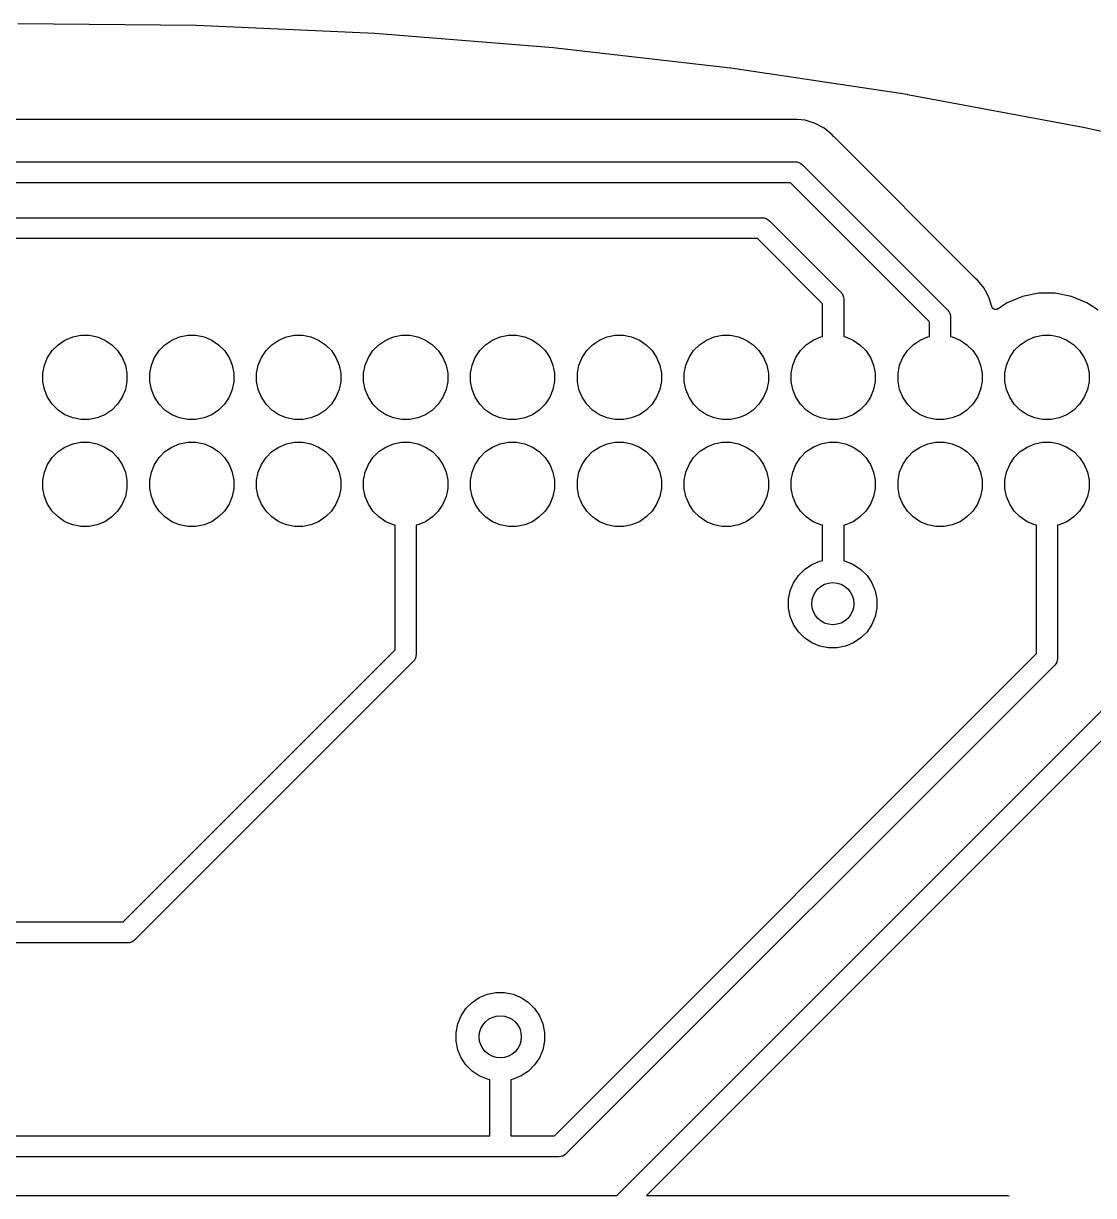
# Model space of a CAD drawing. Extents: x 3.33 to 7.29, y -2.55 to 0.23.
# Drawn here: x 5.728 to 6.729, y -0.867 to 0.229 of the extents above; entities that cross this region are included whole.
import ezdxf

# ---------------------------------------------------------------- set-up
doc = ezdxf.new("R2010")
doc.units = 0
doc.header["$MEASUREMENT"] = 0
doc.layers.add('BLACK', color=7, linetype='CONTINUOUS')

msp = doc.modelspace()

# ---------------------------------------------------------------- linework, layer by layer
at = {"layer": 'BLACK', "linetype": 'CONTINUOUS'}
for p, q in [((5.7222, 0.2289), (5.8892, 0.2273)), ((5.8892, 0.2273), (5.8893, 0.2273)), ((5.8893, 0.2273), (5.8894, 0.2273)), ((5.8894, 0.2273), (5.8894, 0.2273)), ((5.8894, 0.2273), (6.0563, 0.2198)), ((6.0563, 0.2198), (6.0564, 0.2198)), ((6.0564, 0.2198), (6.0564, 0.2198)), ((6.0564, 0.2198), (6.0564, 0.2198)), ((6.0564, 0.2198), (6.223, 0.2065)), ((6.223, 0.2065), (6.223, 0.2065)), ((6.223, 0.2065), (6.2231, 0.2065)), ((6.2231, 0.2065), (6.2231, 0.2065)), ((6.2231, 0.2065), (6.3891, 0.1874)), ((6.3891, 0.1874), (6.3891, 0.1874)), ((6.3891, 0.1874), (6.3892, 0.1874)), ((6.3892, 0.1874), (6.3892, 0.1874)), ((6.3892, 0.1874), (6.5544, 0.1626)), ((6.5544, 0.1626), (6.5545, 0.1625)), ((6.5545, 0.1625), (6.5545, 0.1625)), ((6.5545, 0.1625), (6.5546, 0.1625)), ((6.5546, 0.1625), (6.7188, 0.1319)), ((6.4466, 0.139), (4.916, 0.139)), ((6.4468, 0.139), (6.4466, 0.139)), ((6.4469, 0.139), (6.4468, 0.139)), ((6.447, 0.139), (6.4469, 0.139)), ((6.4492, 0.1392), (6.447, 0.139)), ((6.4514, 0.139), (6.4492, 0.1392)), ((6.4589, 0.1383), (6.4514, 0.139)), ((6.4514, 0.139), (6.4514, 0.139)), ((6.4681, 0.1354), (6.4589, 0.1383)), ((6.4767, 0.1309), (6.4681, 0.1354)), ((6.7188, 0.1319), (6.7189, 0.1319)), ((6.7189, 0.1319), (6.7189, 0.1319)), ((6.7189, 0.1319), (6.719, 0.1319)), ((6.719, 0.1319), (6.882, 0.0956)), ((6.4842, 0.1247), (6.4767, 0.1309)), ((6.4856, 0.123), (6.4842, 0.1247)), ((6.4857, 0.1229), (6.4856, 0.123)), ((6.4858, 0.1228), (6.4857, 0.1229)), ((6.4859, 0.1227), (6.4858, 0.1228)), ((6.618, -0.0094), (6.4859, 0.1227)), ((4.9139, 0.0996), (6.4487, 0.0996)), ((6.4487, 0.0996), (6.4492, 0.0997)), ((6.4492, 0.0997), (6.4497, 0.0996)), ((6.4497, 0.0996), (6.4511, 0.0995)), ((6.4511, 0.0995), (6.453, 0.0989)), ((6.453, 0.0989), (6.4547, 0.098)), ((6.4547, 0.098), (6.4562, 0.0968)), ((6.4562, 0.0968), (6.4565, 0.0964)), ((6.4565, 0.0964), (6.5917, -0.0388)), ((6.4451, 0.0799), (4.9175, 0.0799)), ((6.5752, -0.0501), (6.4451, 0.0799)), ((4.9418, 0.0472), (6.418, 0.0472)), ((6.418, 0.0472), (6.4185, 0.0473)), ((6.4185, 0.0473), (6.419, 0.0472)), ((6.419, 0.0472), (6.4204, 0.0471)), ((6.4204, 0.0471), (6.4223, 0.0465)), ((6.4223, 0.0465), (6.424, 0.0456)), ((6.424, 0.0456), (6.4255, 0.0444)), ((6.4255, 0.0444), (6.4258, 0.044)), ((6.4258, 0.044), (6.4917, -0.0218)), ((6.4144, 0.0276), (4.9454, 0.0276)), ((6.4752, -0.0332), (6.4144, 0.0276)), ((6.6181, -0.0095), (6.618, -0.0094)), ((6.6182, -0.0096), (6.6181, -0.0095)), ((6.6183, -0.0097), (6.6182, -0.0096)), ((6.62, -0.0111), (6.6183, -0.0097)), ((6.4917, -0.0218), (6.492, -0.0221)), ((6.622, -0.0135), (6.62, -0.0111)), ((6.6262, -0.0186), (6.622, -0.0135)), ((6.6276, -0.0213), (6.6262, -0.0186)), ((6.6307, -0.0271), (6.6276, -0.0213)), ((6.492, -0.0221), (6.4933, -0.0236)), ((6.4933, -0.0236), (6.494, -0.0251)), ((6.494, -0.0251), (6.4942, -0.0253)), ((6.4942, -0.0253), (6.4947, -0.0272)), ((6.4947, -0.0272), (6.4949, -0.0291)), ((6.4949, -0.0291), (6.4949, -0.0296)), ((6.4949, -0.0296), (6.4949, -0.064)), ((6.6334, -0.0359), (6.6307, -0.0271)), ((6.6477, -0.0324), (6.6393, -0.038)), ((6.6621, -0.0265), (6.6477, -0.0324)), ((6.6773, -0.0234), (6.6621, -0.0265)), ((6.6928, -0.0234), (6.6773, -0.0234)), ((6.708, -0.0265), (6.6928, -0.0234)), ((6.7223, -0.0324), (6.708, -0.0265)), ((6.7329, -0.0394), (6.7223, -0.0324)), ((6.4752, -0.064), (6.4752, -0.0332)), ((6.5917, -0.0388), (6.592, -0.0391)), ((6.592, -0.0391), (6.5933, -0.0406)), ((6.5933, -0.0406), (6.5937, -0.0413)), ((6.5937, -0.0413), (6.5942, -0.0423)), ((6.5942, -0.0423), (6.5947, -0.0441)), ((6.6334, -0.036), (6.6334, -0.0359)), ((6.6335, -0.0362), (6.6334, -0.036)), ((6.6336, -0.0364), (6.6335, -0.0362)), ((6.6337, -0.0366), (6.6336, -0.0364)), ((6.6338, -0.0367), (6.6337, -0.0366)), ((6.6338, -0.0369), (6.6338, -0.0367)), ((6.634, -0.0371), (6.6338, -0.0369)), ((6.6341, -0.0372), (6.634, -0.0371)), ((6.6342, -0.0374), (6.6341, -0.0372)), ((6.6343, -0.0375), (6.6342, -0.0374)), ((6.6345, -0.0376), (6.6343, -0.0375)), ((6.6346, -0.0378), (6.6345, -0.0376)), ((6.6348, -0.0379), (6.6346, -0.0378)), ((6.6349, -0.038), (6.6348, -0.0379)), ((6.6351, -0.0381), (6.6349, -0.038)), ((6.6353, -0.0382), (6.6351, -0.0381)), ((6.6354, -0.0383), (6.6353, -0.0382)), ((6.6356, -0.0384), (6.6354, -0.0383)), ((6.6358, -0.0384), (6.6356, -0.0384)), ((6.636, -0.0385), (6.6358, -0.0384)), ((6.6362, -0.0385), (6.636, -0.0385)), ((6.6363, -0.0386), (6.6362, -0.0385)), ((6.6365, -0.0386), (6.6363, -0.0386)), ((6.6367, -0.0386), (6.6365, -0.0386)), ((6.6369, -0.0387), (6.6367, -0.0386)), ((6.6371, -0.0387), (6.6369, -0.0387)), ((6.6373, -0.0387), (6.6371, -0.0387)), ((6.6375, -0.0387), (6.6373, -0.0387)), ((6.6377, -0.0386), (6.6375, -0.0387)), ((6.6379, -0.0386), (6.6377, -0.0386)), ((6.6381, -0.0385), (6.6379, -0.0386)), ((6.6383, -0.0385), (6.6381, -0.0385)), ((6.6384, -0.0384), (6.6383, -0.0385)), ((6.6386, -0.0384), (6.6384, -0.0384)), ((6.6388, -0.0383), (6.6386, -0.0384)), ((6.639, -0.0382), (6.6388, -0.0383)), ((6.6391, -0.0381), (6.639, -0.0382)), ((6.6393, -0.038), (6.6391, -0.0381)), ((6.6393, -0.038), (6.6393, -0.038)), ((6.5752, -0.064), (6.5752, -0.0501)), ((6.5947, -0.0441), (6.5949, -0.0461)), ((6.5949, -0.0461), (6.5949, -0.0465)), ((6.5949, -0.0465), (6.5949, -0.064)), ((5.7664, -0.0673), (5.7736, -0.0643)), ((5.7736, -0.0643), (5.7812, -0.0628)), ((5.7812, -0.0628), (5.7889, -0.0628)), ((5.7889, -0.0628), (5.7965, -0.0643)), ((5.7965, -0.0643), (5.8037, -0.0673)), ((5.8664, -0.0673), (5.8736, -0.0643)), ((5.8736, -0.0643), (5.8812, -0.0628)), ((5.8812, -0.0628), (5.8889, -0.0628)), ((5.8889, -0.0628), (5.8965, -0.0643)), ((5.8965, -0.0643), (5.9037, -0.0673)), ((5.9664, -0.0673), (5.9736, -0.0643)), ((5.9736, -0.0643), (5.9812, -0.0628)), ((5.9812, -0.0628), (5.9889, -0.0628)), ((5.9889, -0.0628), (5.9965, -0.0643)), ((5.9965, -0.0643), (6.0037, -0.0673)), ((6.0664, -0.0673), (6.0736, -0.0643)), ((6.0736, -0.0643), (6.0812, -0.0628)), ((6.0812, -0.0628), (6.0889, -0.0628)), ((6.0889, -0.0628), (6.0965, -0.0643)), ((6.0965, -0.0643), (6.1037, -0.0673)), ((6.1664, -0.0673), (6.1736, -0.0643)), ((6.1736, -0.0643), (6.1812, -0.0628)), ((6.1812, -0.0628), (6.1889, -0.0628)), ((6.1889, -0.0628), (6.1965, -0.0643)), ((6.1965, -0.0643), (6.2037, -0.0673)), ((6.2664, -0.0673), (6.2736, -0.0643)), ((6.2736, -0.0643), (6.2812, -0.0628)), ((6.2812, -0.0628), (6.2889, -0.0628)), ((6.2889, -0.0628), (6.2965, -0.0643)), ((6.2965, -0.0643), (6.3037, -0.0673)), ((6.3664, -0.0673), (6.3736, -0.0643)), ((6.3736, -0.0643), (6.3812, -0.0628)), ((6.3812, -0.0628), (6.3889, -0.0628)), ((6.3889, -0.0628), (6.3965, -0.0643)), ((6.3965, -0.0643), (6.4037, -0.0673)), ((6.4664, -0.0673), (6.4736, -0.0643)), ((6.4736, -0.0643), (6.4752, -0.064)), ((6.4949, -0.064), (6.4965, -0.0643)), ((6.4965, -0.0643), (6.5037, -0.0673)), ((6.5664, -0.0673), (6.5736, -0.0643)), ((6.5736, -0.0643), (6.5752, -0.064)), ((6.5949, -0.064), (6.5965, -0.0643)), ((6.5965, -0.0643), (6.6037, -0.0673)), ((6.6664, -0.0673), (6.6736, -0.0643)), ((6.6736, -0.0643), (6.6812, -0.0628)), ((6.6812, -0.0628), (6.6889, -0.0628)), ((6.6889, -0.0628), (6.6965, -0.0643)), ((6.6965, -0.0643), (6.7037, -0.0673)), ((5.7545, -0.0771), (5.7599, -0.0716)), ((5.7599, -0.0716), (5.7664, -0.0673)), ((5.8037, -0.0673), (5.8101, -0.0716)), ((5.8101, -0.0716), (5.8156, -0.0771)), ((5.8545, -0.0771), (5.8599, -0.0716)), ((5.8599, -0.0716), (5.8664, -0.0673)), ((5.9037, -0.0673), (5.9101, -0.0716)), ((5.9101, -0.0716), (5.9156, -0.0771)), ((5.9545, -0.0771), (5.9599, -0.0716)), ((5.9599, -0.0716), (5.9664, -0.0673)), ((6.0037, -0.0673), (6.0101, -0.0716)), ((6.0101, -0.0716), (6.0156, -0.0771)), ((6.0545, -0.0771), (6.0599, -0.0716)), ((6.0599, -0.0716), (6.0664, -0.0673)), ((6.1037, -0.0673), (6.1101, -0.0716)), ((6.1101, -0.0716), (6.1156, -0.0771)), ((6.1545, -0.0771), (6.1599, -0.0716)), ((6.1599, -0.0716), (6.1664, -0.0673)), ((6.2037, -0.0673), (6.2101, -0.0716)), ((6.2101, -0.0716), (6.2156, -0.0771)), ((6.2545, -0.0771), (6.2599, -0.0716)), ((6.2599, -0.0716), (6.2664, -0.0673)), ((6.3037, -0.0673), (6.3101, -0.0716)), ((6.3101, -0.0716), (6.3156, -0.0771)), ((6.3545, -0.0771), (6.3599, -0.0716)), ((6.3599, -0.0716), (6.3664, -0.0673)), ((6.4037, -0.0673), (6.4101, -0.0716)), ((6.4101, -0.0716), (6.4156, -0.0771)), ((6.4545, -0.0771), (6.4599, -0.0716)), ((6.4599, -0.0716), (6.4664, -0.0673)), ((6.5037, -0.0673), (6.5101, -0.0716)), ((6.5101, -0.0716), (6.5156, -0.0771)), ((6.5545, -0.0771), (6.5599, -0.0716)), ((6.5599, -0.0716), (6.5664, -0.0673)), ((6.6037, -0.0673), (6.6101, -0.0716)), ((6.6101, -0.0716), (6.6156, -0.0771)), ((6.6545, -0.0771), (6.6599, -0.0716)), ((6.6599, -0.0716), (6.6664, -0.0673)), ((6.7037, -0.0673), (6.7101, -0.0716)), ((6.7101, -0.0716), (6.7156, -0.0771)), ((5.7472, -0.0907), (5.7501, -0.0835)), ((5.7501, -0.0835), (5.7545, -0.0771)), ((5.8156, -0.0771), (5.8199, -0.0835)), ((5.8199, -0.0835), (5.8229, -0.0907)), ((5.8472, -0.0907), (5.8502, -0.0835)), ((5.8502, -0.0835), (5.8545, -0.0771)), ((5.9156, -0.0771), (5.9199, -0.0835)), ((5.9199, -0.0835), (5.9229, -0.0907)), ((5.9472, -0.0907), (5.9501, -0.0835)), ((5.9501, -0.0835), (5.9545, -0.0771)), ((6.0156, -0.0771), (6.0199, -0.0835)), ((6.0199, -0.0835), (6.0229, -0.0907)), ((6.0472, -0.0907), (6.0502, -0.0835)), ((6.0502, -0.0835), (6.0545, -0.0771)), ((6.1156, -0.0771), (6.1199, -0.0835)), ((6.1199, -0.0835), (6.1229, -0.0907)), ((6.1472, -0.0907), (6.1502, -0.0835)), ((6.1502, -0.0835), (6.1545, -0.0771)), ((6.2156, -0.0771), (6.2199, -0.0835)), ((6.2199, -0.0835), (6.2229, -0.0907)), ((6.2472, -0.0907), (6.2501, -0.0835)), ((6.2501, -0.0835), (6.2545, -0.0771)), ((6.3156, -0.0771), (6.3199, -0.0835)), ((6.3199, -0.0835), (6.3229, -0.0907)), ((6.3472, -0.0907), (6.3502, -0.0835)), ((6.3502, -0.0835), (6.3545, -0.0771)), ((6.4156, -0.0771), (6.4199, -0.0835)), ((6.4199, -0.0835), (6.4229, -0.0907)), ((6.4472, -0.0907), (6.4501, -0.0835)), ((6.4501, -0.0835), (6.4545, -0.0771)), ((6.5156, -0.0771), (6.5199, -0.0835)), ((6.5199, -0.0835), (6.5229, -0.0907)), ((6.5472, -0.0907), (6.5502, -0.0835)), ((6.5502, -0.0835), (6.5545, -0.0771)), ((6.6156, -0.0771), (6.6199, -0.0835)), ((6.6199, -0.0835), (6.6229, -0.0907)), ((6.6472, -0.0907), (6.6502, -0.0835)), ((6.6502, -0.0835), (6.6545, -0.0771)), ((6.7156, -0.0771), (6.7199, -0.0835)), ((6.7199, -0.0835), (6.7229, -0.0907)), ((5.7457, -0.0983), (5.7472, -0.0907)), ((5.7457, -0.106), (5.7457, -0.0983)), ((5.8229, -0.0907), (5.8244, -0.0983)), ((5.8244, -0.0983), (5.8244, -0.106)), ((5.8457, -0.0983), (5.8472, -0.0907)), ((5.8457, -0.106), (5.8457, -0.0983)), ((5.9229, -0.0907), (5.9244, -0.0983)), ((5.9244, -0.0983), (5.9244, -0.106)), ((5.9457, -0.0983), (5.9472, -0.0907)), ((5.9457, -0.106), (5.9457, -0.0983)), ((6.0229, -0.0907), (6.0244, -0.0983)), ((6.0244, -0.0983), (6.0244, -0.106)), ((6.0457, -0.0983), (6.0472, -0.0907)), ((6.0457, -0.106), (6.0457, -0.0983)), ((6.1229, -0.0907), (6.1244, -0.0983)), ((6.1244, -0.0983), (6.1244, -0.106)), ((6.1457, -0.0983), (6.1472, -0.0907)), ((6.1457, -0.106), (6.1457, -0.0983)), ((6.2229, -0.0907), (6.2244, -0.0983)), ((6.2244, -0.0983), (6.2244, -0.106)), ((6.2457, -0.0983), (6.2472, -0.0907)), ((6.2457, -0.106), (6.2457, -0.0983)), ((6.3229, -0.0907), (6.3244, -0.0983)), ((6.3244, -0.0983), (6.3244, -0.106)), ((6.3457, -0.0983), (6.3472, -0.0907)), ((6.3457, -0.106), (6.3457, -0.0983)), ((6.4229, -0.0907), (6.4244, -0.0983)), ((6.4244, -0.0983), (6.4244, -0.106)), ((6.4457, -0.0983), (6.4472, -0.0907)), ((6.4457, -0.106), (6.4457, -0.0983)), ((6.5229, -0.0907), (6.5244, -0.0983)), ((6.5244, -0.0983), (6.5244, -0.106)), ((6.5457, -0.0983), (6.5472, -0.0907)), ((6.5457, -0.106), (6.5457, -0.0983)), ((6.6229, -0.0907), (6.6244, -0.0983)), ((6.6244, -0.0983), (6.6244, -0.106)), ((6.6457, -0.0983), (6.6472, -0.0907)), ((6.6457, -0.106), (6.6457, -0.0983)), ((6.7229, -0.0907), (6.7244, -0.0983)), ((6.7244, -0.0983), (6.7244, -0.106)), ((5.7472, -0.1136), (5.7457, -0.106)), ((5.8244, -0.106), (5.8229, -0.1136)), ((5.8472, -0.1136), (5.8457, -0.106)), ((5.9244, -0.106), (5.9229, -0.1136)), ((5.9472, -0.1136), (5.9457, -0.106)), ((6.0244, -0.106), (6.0229, -0.1136)), ((6.0472, -0.1136), (6.0457, -0.106)), ((6.1244, -0.106), (6.1229, -0.1136)), ((6.1472, -0.1136), (6.1457, -0.106)), ((6.2244, -0.106), (6.2229, -0.1136)), ((6.2472, -0.1136), (6.2457, -0.106)), ((6.3244, -0.106), (6.3229, -0.1136)), ((6.3472, -0.1136), (6.3457, -0.106)), ((6.4244, -0.106), (6.4229, -0.1136)), ((6.4472, -0.1136), (6.4457, -0.106)), ((6.5244, -0.106), (6.5229, -0.1136)), ((6.5472, -0.1136), (6.5457, -0.106)), ((6.6244, -0.106), (6.6229, -0.1136)), ((6.6472, -0.1136), (6.6457, -0.106)), ((6.7244, -0.106), (6.7229, -0.1136)), ((5.7501, -0.1208), (5.7472, -0.1136)), ((5.8229, -0.1136), (5.8199, -0.1208)), ((5.8502, -0.1208), (5.8472, -0.1136)), ((5.9229, -0.1136), (5.9199, -0.1208)), ((5.9501, -0.1208), (5.9472, -0.1136)), ((6.0229, -0.1136), (6.0199, -0.1208)), ((6.0502, -0.1208), (6.0472, -0.1136)), ((6.1229, -0.1136), (6.1199, -0.1208)), ((6.1502, -0.1208), (6.1472, -0.1136)), ((6.2229, -0.1136), (6.2199, -0.1208)), ((6.2501, -0.1208), (6.2472, -0.1136)), ((6.3229, -0.1136), (6.3199, -0.1208)), ((6.3502, -0.1208), (6.3472, -0.1136)), ((6.4229, -0.1136), (6.4199, -0.1208)), ((6.4501, -0.1208), (6.4472, -0.1136)), ((6.5229, -0.1136), (6.5199, -0.1208)), ((6.5502, -0.1208), (6.5472, -0.1136)), ((6.6229, -0.1136), (6.6199, -0.1208)), ((6.6502, -0.1208), (6.6472, -0.1136)), ((6.7229, -0.1136), (6.7199, -0.1208)), ((5.7545, -0.1273), (5.7501, -0.1208)), ((5.7599, -0.1327), (5.7545, -0.1273)), ((5.8156, -0.1273), (5.8101, -0.1327)), ((5.8199, -0.1208), (5.8156, -0.1273)), ((5.8545, -0.1273), (5.8502, -0.1208)), ((5.8599, -0.1327), (5.8545, -0.1273)), ((5.9156, -0.1273), (5.9101, -0.1327)), ((5.9199, -0.1208), (5.9156, -0.1273)), ((5.9545, -0.1273), (5.9501, -0.1208)), ((5.9599, -0.1327), (5.9545, -0.1273)), ((6.0156, -0.1273), (6.0101, -0.1327)), ((6.0199, -0.1208), (6.0156, -0.1273)), ((6.0545, -0.1273), (6.0502, -0.1208)), ((6.0599, -0.1327), (6.0545, -0.1273)), ((6.1156, -0.1273), (6.1101, -0.1327)), ((6.1199, -0.1208), (6.1156, -0.1273)), ((6.1545, -0.1273), (6.1502, -0.1208)), ((6.1599, -0.1327), (6.1545, -0.1273)), ((6.2156, -0.1273), (6.2101, -0.1327)), ((6.2199, -0.1208), (6.2156, -0.1273)), ((6.2545, -0.1273), (6.2501, -0.1208)), ((6.2599, -0.1327), (6.2545, -0.1273)), ((6.3156, -0.1273), (6.3101, -0.1327)), ((6.3199, -0.1208), (6.3156, -0.1273)), ((6.3545, -0.1273), (6.3502, -0.1208)), ((6.3599, -0.1327), (6.3545, -0.1273)), ((6.4156, -0.1273), (6.4101, -0.1327)), ((6.4199, -0.1208), (6.4156, -0.1273)), ((6.4545, -0.1273), (6.4501, -0.1208)), ((6.4599, -0.1327), (6.4545, -0.1273)), ((6.5156, -0.1273), (6.5101, -0.1327)), ((6.5199, -0.1208), (6.5156, -0.1273)), ((6.5545, -0.1273), (6.5502, -0.1208)), ((6.5599, -0.1327), (6.5545, -0.1273)), ((6.6156, -0.1273), (6.6101, -0.1327)), ((6.6199, -0.1208), (6.6156, -0.1273)), ((6.6545, -0.1273), (6.6502, -0.1208)), ((6.6599, -0.1327), (6.6545, -0.1273)), ((6.7156, -0.1273), (6.7101, -0.1327)), ((6.7199, -0.1208), (6.7156, -0.1273)), ((5.7664, -0.1371), (5.7599, -0.1327)), ((5.7736, -0.14), (5.7664, -0.1371)), ((5.7812, -0.1415), (5.7736, -0.14)), ((5.7889, -0.1415), (5.7812, -0.1415)), ((5.7965, -0.14), (5.7889, -0.1415)), ((5.8037, -0.1371), (5.7965, -0.14)), ((5.8101, -0.1327), (5.8037, -0.1371)), ((5.8664, -0.1371), (5.8599, -0.1327)), ((5.8736, -0.14), (5.8664, -0.1371)), ((5.8812, -0.1415), (5.8736, -0.14)), ((5.8889, -0.1415), (5.8812, -0.1415)), ((5.8965, -0.14), (5.8889, -0.1415)), ((5.9037, -0.1371), (5.8965, -0.14)), ((5.9101, -0.1327), (5.9037, -0.1371)), ((5.9664, -0.1371), (5.9599, -0.1327)), ((5.9736, -0.14), (5.9664, -0.1371)), ((5.9812, -0.1415), (5.9736, -0.14)), ((5.9889, -0.1415), (5.9812, -0.1415)), ((5.9965, -0.14), (5.9889, -0.1415)), ((6.0037, -0.1371), (5.9965, -0.14)), ((6.0101, -0.1327), (6.0037, -0.1371)), ((6.0664, -0.1371), (6.0599, -0.1327)), ((6.0736, -0.14), (6.0664, -0.1371)), ((6.0812, -0.1415), (6.0736, -0.14)), ((6.0889, -0.1415), (6.0812, -0.1415)), ((6.0965, -0.14), (6.0889, -0.1415)), ((6.1037, -0.1371), (6.0965, -0.14)), ((6.1101, -0.1327), (6.1037, -0.1371)), ((6.1664, -0.1371), (6.1599, -0.1327)), ((6.1736, -0.14), (6.1664, -0.1371)), ((6.1812, -0.1415), (6.1736, -0.14)), ((6.1889, -0.1415), (6.1812, -0.1415)), ((6.1965, -0.14), (6.1889, -0.1415)), ((6.2037, -0.1371), (6.1965, -0.14)), ((6.2101, -0.1327), (6.2037, -0.1371)), ((6.2664, -0.1371), (6.2599, -0.1327)), ((6.2736, -0.14), (6.2664, -0.1371)), ((6.2812, -0.1415), (6.2736, -0.14)), ((6.2889, -0.1415), (6.2812, -0.1415)), ((6.2965, -0.14), (6.2889, -0.1415)), ((6.3037, -0.1371), (6.2965, -0.14)), ((6.3101, -0.1327), (6.3037, -0.1371)), ((6.3664, -0.1371), (6.3599, -0.1327)), ((6.3736, -0.14), (6.3664, -0.1371)), ((6.3812, -0.1415), (6.3736, -0.14)), ((6.3889, -0.1415), (6.3812, -0.1415)), ((6.3965, -0.14), (6.3889, -0.1415)), ((6.4037, -0.1371), (6.3965, -0.14)), ((6.4101, -0.1327), (6.4037, -0.1371)), ((6.4664, -0.1371), (6.4599, -0.1327)), ((6.4736, -0.14), (6.4664, -0.1371)), ((6.4812, -0.1415), (6.4736, -0.14)), ((6.4889, -0.1415), (6.4812, -0.1415)), ((6.4965, -0.14), (6.4889, -0.1415)), ((6.5037, -0.1371), (6.4965, -0.14)), ((6.5101, -0.1327), (6.5037, -0.1371)), ((6.5664, -0.1371), (6.5599, -0.1327)), ((6.5736, -0.14), (6.5664, -0.1371)), ((6.5812, -0.1415), (6.5736, -0.14)), ((6.5889, -0.1415), (6.5812, -0.1415)), ((6.5965, -0.14), (6.5889, -0.1415)), ((6.6037, -0.1371), (6.5965, -0.14)), ((6.6101, -0.1327), (6.6037, -0.1371)), ((6.6664, -0.1371), (6.6599, -0.1327)), ((6.6736, -0.14), (6.6664, -0.1371)), ((6.6812, -0.1415), (6.6736, -0.14)), ((6.6889, -0.1415), (6.6812, -0.1415)), ((6.6965, -0.14), (6.6889, -0.1415)), ((6.7037, -0.1371), (6.6965, -0.14)), ((6.7101, -0.1327), (6.7037, -0.1371)), ((5.7664, -0.1673), (5.7736, -0.1643)), ((5.7736, -0.1643), (5.7812, -0.1628)), ((5.7812, -0.1628), (5.7889, -0.1628)), ((5.7889, -0.1628), (5.7965, -0.1643)), ((5.7965, -0.1643), (5.8037, -0.1673)), ((5.8664, -0.1673), (5.8736, -0.1643)), ((5.8736, -0.1643), (5.8812, -0.1628)), ((5.8812, -0.1628), (5.8889, -0.1628)), ((5.8889, -0.1628), (5.8965, -0.1643)), ((5.8965, -0.1643), (5.9037, -0.1673)), ((5.9664, -0.1673), (5.9736, -0.1643)), ((5.9736, -0.1643), (5.9812, -0.1628)), ((5.9812, -0.1628), (5.9889, -0.1628)), ((5.9889, -0.1628), (5.9965, -0.1643)), ((5.9965, -0.1643), (6.0037, -0.1673)), ((6.0664, -0.1673), (6.0736, -0.1643)), ((6.0736, -0.1643), (6.0812, -0.1628)), ((6.0812, -0.1628), (6.0889, -0.1628)), ((6.0889, -0.1628), (6.0965, -0.1643)), ((6.0965, -0.1643), (6.1037, -0.1673)), ((6.1664, -0.1673), (6.1736, -0.1643)), ((6.1736, -0.1643), (6.1812, -0.1628)), ((6.1812, -0.1628), (6.1889, -0.1628)), ((6.1889, -0.1628), (6.1965, -0.1643)), ((6.1965, -0.1643), (6.2037, -0.1673)), ((6.2664, -0.1673), (6.2736, -0.1643)), ((6.2736, -0.1643), (6.2812, -0.1628)), ((6.2812, -0.1628), (6.2889, -0.1628)), ((6.2889, -0.1628), (6.2965, -0.1643)), ((6.2965, -0.1643), (6.3037, -0.1673)), ((6.3664, -0.1673), (6.3736, -0.1643)), ((6.3736, -0.1643), (6.3812, -0.1628)), ((6.3812, -0.1628), (6.3889, -0.1628)), ((6.3889, -0.1628), (6.3965, -0.1643)), ((6.3965, -0.1643), (6.4037, -0.1673)), ((6.4664, -0.1673), (6.4736, -0.1643)), ((6.4736, -0.1643), (6.4812, -0.1628)), ((6.4812, -0.1628), (6.4889, -0.1628)), ((6.4889, -0.1628), (6.4965, -0.1643)), ((6.4965, -0.1643), (6.5037, -0.1673)), ((6.5664, -0.1673), (6.5736, -0.1643)), ((6.5736, -0.1643), (6.5812, -0.1628)), ((6.5812, -0.1628), (6.5889, -0.1628)), ((6.5889, -0.1628), (6.5965, -0.1643)), ((6.5965, -0.1643), (6.6037, -0.1673)), ((6.6664, -0.1673), (6.6736, -0.1643)), ((6.6736, -0.1643), (6.6812, -0.1628)), ((6.6812, -0.1628), (6.6889, -0.1628)), ((6.6889, -0.1628), (6.6965, -0.1643)), ((6.6965, -0.1643), (6.7037, -0.1673)), ((5.7545, -0.1771), (5.7599, -0.1716)), ((5.7599, -0.1716), (5.7664, -0.1673)), ((5.8037, -0.1673), (5.8101, -0.1716)), ((5.8101, -0.1716), (5.8156, -0.1771)), ((5.8545, -0.1771), (5.8599, -0.1716)), ((5.8599, -0.1716), (5.8664, -0.1673)), ((5.9037, -0.1673), (5.9101, -0.1716)), ((5.9101, -0.1716), (5.9156, -0.1771)), ((5.9545, -0.1771), (5.9599, -0.1716)), ((5.9599, -0.1716), (5.9664, -0.1673)), ((6.0037, -0.1673), (6.0101, -0.1716)), ((6.0101, -0.1716), (6.0156, -0.1771)), ((6.0545, -0.1771), (6.0599, -0.1716)), ((6.0599, -0.1716), (6.0664, -0.1673)), ((6.1037, -0.1673), (6.1101, -0.1716)), ((6.1101, -0.1716), (6.1156, -0.1771)), ((6.1545, -0.1771), (6.1599, -0.1716)), ((6.1599, -0.1716), (6.1664, -0.1673)), ((6.2037, -0.1673), (6.2101, -0.1716)), ((6.2101, -0.1716), (6.2156, -0.1771)), ((6.2545, -0.1771), (6.2599, -0.1716)), ((6.2599, -0.1716), (6.2664, -0.1673)), ((6.3037, -0.1673), (6.3101, -0.1716)), ((6.3101, -0.1716), (6.3156, -0.1771)), ((6.3545, -0.1771), (6.3599, -0.1716)), ((6.3599, -0.1716), (6.3664, -0.1673)), ((6.4037, -0.1673), (6.4101, -0.1716)), ((6.4101, -0.1716), (6.4156, -0.1771)), ((6.4545, -0.1771), (6.4599, -0.1716)), ((6.4599, -0.1716), (6.4664, -0.1673)), ((6.5037, -0.1673), (6.5101, -0.1716)), ((6.5101, -0.1716), (6.5156, -0.1771)), ((6.5545, -0.1771), (6.5599, -0.1716)), ((6.5599, -0.1716), (6.5664, -0.1673)), ((6.6037, -0.1673), (6.6101, -0.1716)), ((6.6101, -0.1716), (6.6156, -0.1771)), ((6.6545, -0.1771), (6.6599, -0.1716)), ((6.6599, -0.1716), (6.6664, -0.1673)), ((6.7037, -0.1673), (6.7101, -0.1716)), ((6.7101, -0.1716), (6.7156, -0.1771)), ((5.7472, -0.1907), (5.7501, -0.1835)), ((5.7501, -0.1835), (5.7545, -0.1771)), ((5.8156, -0.1771), (5.8199, -0.1835)), ((5.8199, -0.1835), (5.8229, -0.1907)), ((5.8472, -0.1907), (5.8502, -0.1835)), ((5.8502, -0.1835), (5.8545, -0.1771)), ((5.9156, -0.1771), (5.9199, -0.1835)), ((5.9199, -0.1835), (5.9229, -0.1907)), ((5.9472, -0.1907), (5.9501, -0.1835)), ((5.9501, -0.1835), (5.9545, -0.1771)), ((6.0156, -0.1771), (6.0199, -0.1835)), ((6.0199, -0.1835), (6.0229, -0.1907)), ((6.0472, -0.1907), (6.0502, -0.1835)), ((6.0502, -0.1835), (6.0545, -0.1771)), ((6.1156, -0.1771), (6.1199, -0.1835)), ((6.1199, -0.1835), (6.1229, -0.1907)), ((6.1472, -0.1907), (6.1502, -0.1835)), ((6.1502, -0.1835), (6.1545, -0.1771)), ((6.2156, -0.1771), (6.2199, -0.1835)), ((6.2199, -0.1835), (6.2229, -0.1907)), ((6.2472, -0.1907), (6.2501, -0.1835)), ((6.2501, -0.1835), (6.2545, -0.1771)), ((6.3156, -0.1771), (6.3199, -0.1835)), ((6.3199, -0.1835), (6.3229, -0.1907)), ((6.3472, -0.1907), (6.3502, -0.1835)), ((6.3502, -0.1835), (6.3545, -0.1771)), ((6.4156, -0.1771), (6.4199, -0.1835)), ((6.4199, -0.1835), (6.4229, -0.1907)), ((6.4472, -0.1907), (6.4501, -0.1835)), ((6.4501, -0.1835), (6.4545, -0.1771)), ((6.5156, -0.1771), (6.5199, -0.1835)), ((6.5199, -0.1835), (6.5229, -0.1907)), ((6.5472, -0.1907), (6.5502, -0.1835)), ((6.5502, -0.1835), (6.5545, -0.1771)), ((6.6156, -0.1771), (6.6199, -0.1835)), ((6.6199, -0.1835), (6.6229, -0.1907)), ((6.6472, -0.1907), (6.6502, -0.1835)), ((6.6502, -0.1835), (6.6545, -0.1771)), ((6.7156, -0.1771), (6.7199, -0.1835)), ((6.7199, -0.1835), (6.7229, -0.1907)), ((5.7457, -0.1983), (5.7472, -0.1907)), ((5.8229, -0.1907), (5.8244, -0.1983)), ((5.8457, -0.1983), (5.8472, -0.1907)), ((5.9229, -0.1907), (5.9244, -0.1983)), ((5.9457, -0.1983), (5.9472, -0.1907)), ((6.0229, -0.1907), (6.0244, -0.1983)), ((6.0457, -0.1983), (6.0472, -0.1907)), ((6.1229, -0.1907), (6.1244, -0.1983)), ((6.1457, -0.1983), (6.1472, -0.1907)), ((6.2229, -0.1907), (6.2244, -0.1983)), ((6.2457, -0.1983), (6.2472, -0.1907)), ((6.3229, -0.1907), (6.3244, -0.1983)), ((6.3457, -0.1983), (6.3472, -0.1907)), ((6.4229, -0.1907), (6.4244, -0.1983)), ((6.4457, -0.1983), (6.4472, -0.1907)), ((6.5229, -0.1907), (6.5244, -0.1983)), ((6.5457, -0.1983), (6.5472, -0.1907)), ((6.6229, -0.1907), (6.6244, -0.1983)), ((6.6457, -0.1983), (6.6472, -0.1907)), ((6.7229, -0.1907), (6.7244, -0.1983)), ((5.7457, -0.206), (5.7457, -0.1983)), ((5.7472, -0.2136), (5.7457, -0.206)), ((5.8244, -0.206), (5.8229, -0.2136)), ((5.8244, -0.1983), (5.8244, -0.206)), ((5.8457, -0.206), (5.8457, -0.1983)), ((5.8472, -0.2136), (5.8457, -0.206)), ((5.9244, -0.206), (5.9229, -0.2136)), ((5.9244, -0.1983), (5.9244, -0.206)), ((5.9457, -0.206), (5.9457, -0.1983)), ((5.9472, -0.2136), (5.9457, -0.206)), ((6.0244, -0.206), (6.0229, -0.2136)), ((6.0244, -0.1983), (6.0244, -0.206)), ((6.0457, -0.206), (6.0457, -0.1983)), ((6.0472, -0.2136), (6.0457, -0.206)), ((6.1244, -0.206), (6.1229, -0.2136)), ((6.1244, -0.1983), (6.1244, -0.206)), ((6.1457, -0.206), (6.1457, -0.1983)), ((6.1472, -0.2136), (6.1457, -0.206)), ((6.2244, -0.206), (6.2229, -0.2136)), ((6.2244, -0.1983), (6.2244, -0.206)), ((6.2457, -0.206), (6.2457, -0.1983)), ((6.2472, -0.2136), (6.2457, -0.206)), ((6.3244, -0.206), (6.3229, -0.2136)), ((6.3244, -0.1983), (6.3244, -0.206)), ((6.3457, -0.206), (6.3457, -0.1983)), ((6.3472, -0.2136), (6.3457, -0.206)), ((6.4244, -0.206), (6.4229, -0.2136)), ((6.4244, -0.1983), (6.4244, -0.206)), ((6.4457, -0.206), (6.4457, -0.1983)), ((6.4472, -0.2136), (6.4457, -0.206)), ((6.5244, -0.206), (6.5229, -0.2136)), ((6.5244, -0.1983), (6.5244, -0.206)), ((6.5457, -0.206), (6.5457, -0.1983)), ((6.5472, -0.2136), (6.5457, -0.206)), ((6.6244, -0.206), (6.6229, -0.2136)), ((6.6244, -0.1983), (6.6244, -0.206)), ((6.6457, -0.206), (6.6457, -0.1983)), ((6.6472, -0.2136), (6.6457, -0.206)), ((6.7244, -0.206), (6.7229, -0.2136)), ((6.7244, -0.1983), (6.7244, -0.206)), ((5.7501, -0.2208), (5.7472, -0.2136)), ((5.8229, -0.2136), (5.8199, -0.2208)), ((5.8502, -0.2208), (5.8472, -0.2136)), ((5.9229, -0.2136), (5.9199, -0.2208)), ((5.9501, -0.2208), (5.9472, -0.2136)), ((6.0229, -0.2136), (6.0199, -0.2208)), ((6.0502, -0.2208), (6.0472, -0.2136)), ((6.1229, -0.2136), (6.1199, -0.2208)), ((6.1502, -0.2208), (6.1472, -0.2136)), ((6.2229, -0.2136), (6.2199, -0.2208)), ((6.2501, -0.2208), (6.2472, -0.2136)), ((6.3229, -0.2136), (6.3199, -0.2208)), ((6.3502, -0.2208), (6.3472, -0.2136)), ((6.4229, -0.2136), (6.4199, -0.2208)), ((6.4501, -0.2208), (6.4472, -0.2136)), ((6.5229, -0.2136), (6.5199, -0.2208)), ((6.5502, -0.2208), (6.5472, -0.2136)), ((6.6229, -0.2136), (6.6199, -0.2208)), ((6.6502, -0.2208), (6.6472, -0.2136)), ((6.7229, -0.2136), (6.7199, -0.2208)), ((5.7545, -0.2273), (5.7501, -0.2208)), ((5.7599, -0.2327), (5.7545, -0.2273)), ((5.8156, -0.2273), (5.8101, -0.2327)), ((5.8199, -0.2208), (5.8156, -0.2273)), ((5.8545, -0.2273), (5.8502, -0.2208)), ((5.8599, -0.2327), (5.8545, -0.2273)), ((5.9156, -0.2273), (5.9101, -0.2327)), ((5.9199, -0.2208), (5.9156, -0.2273)), ((5.9545, -0.2273), (5.9501, -0.2208)), ((5.9599, -0.2327), (5.9545, -0.2273)), ((6.0156, -0.2273), (6.0101, -0.2327)), ((6.0199, -0.2208), (6.0156, -0.2273)), ((6.0545, -0.2273), (6.0502, -0.2208)), ((6.0599, -0.2327), (6.0545, -0.2273)), ((6.1156, -0.2273), (6.1101, -0.2327)), ((6.1199, -0.2208), (6.1156, -0.2273)), ((6.1545, -0.2273), (6.1502, -0.2208)), ((6.1599, -0.2327), (6.1545, -0.2273)), ((6.2156, -0.2273), (6.2101, -0.2327)), ((6.2199, -0.2208), (6.2156, -0.2273)), ((6.2545, -0.2273), (6.2501, -0.2208)), ((6.2599, -0.2327), (6.2545, -0.2273)), ((6.3156, -0.2273), (6.3101, -0.2327)), ((6.3199, -0.2208), (6.3156, -0.2273)), ((6.3545, -0.2273), (6.3502, -0.2208)), ((6.3599, -0.2327), (6.3545, -0.2273)), ((6.4156, -0.2273), (6.4101, -0.2327)), ((6.4199, -0.2208), (6.4156, -0.2273)), ((6.4545, -0.2273), (6.4501, -0.2208)), ((6.4599, -0.2327), (6.4545, -0.2273)), ((6.5156, -0.2273), (6.5101, -0.2327)), ((6.5199, -0.2208), (6.5156, -0.2273)), ((6.5545, -0.2273), (6.5502, -0.2208)), ((6.5599, -0.2327), (6.5545, -0.2273)), ((6.6156, -0.2273), (6.6101, -0.2327)), ((6.6199, -0.2208), (6.6156, -0.2273)), ((6.6545, -0.2273), (6.6502, -0.2208)), ((6.6599, -0.2327), (6.6545, -0.2273)), ((6.7156, -0.2273), (6.7101, -0.2327)), ((6.7199, -0.2208), (6.7156, -0.2273)), ((5.7664, -0.2371), (5.7599, -0.2327)), ((5.7736, -0.24), (5.7664, -0.2371)), ((5.7812, -0.2415), (5.7736, -0.24)), ((5.7965, -0.24), (5.7889, -0.2415)), ((5.8037, -0.2371), (5.7965, -0.24)), ((5.8101, -0.2327), (5.8037, -0.2371)), ((5.8664, -0.2371), (5.8599, -0.2327)), ((5.8736, -0.24), (5.8664, -0.2371)), ((5.8812, -0.2415), (5.8736, -0.24)), ((5.8965, -0.24), (5.8889, -0.2415)), ((5.9037, -0.2371), (5.8965, -0.24)), ((5.9101, -0.2327), (5.9037, -0.2371)), ((5.9664, -0.2371), (5.9599, -0.2327)), ((5.9736, -0.24), (5.9664, -0.2371)), ((5.9812, -0.2415), (5.9736, -0.24)), ((5.9965, -0.24), (5.9889, -0.2415)), ((6.0037, -0.2371), (5.9965, -0.24)), ((6.0101, -0.2327), (6.0037, -0.2371)), ((6.0664, -0.2371), (6.0599, -0.2327)), ((6.0736, -0.24), (6.0664, -0.2371)), ((6.0752, -0.2403), (6.0736, -0.24)), ((6.0752, -0.3569), (6.0752, -0.2403)), ((6.0965, -0.24), (6.0949, -0.2403)), ((6.0949, -0.2403), (6.0949, -0.3605)), ((6.1037, -0.2371), (6.0965, -0.24)), ((6.1101, -0.2327), (6.1037, -0.2371)), ((6.1664, -0.2371), (6.1599, -0.2327)), ((6.1736, -0.24), (6.1664, -0.2371)), ((6.1812, -0.2415), (6.1736, -0.24)), ((6.1965, -0.24), (6.1889, -0.2415)), ((6.2037, -0.2371), (6.1965, -0.24)), ((6.2101, -0.2327), (6.2037, -0.2371)), ((6.2664, -0.2371), (6.2599, -0.2327)), ((6.2736, -0.24), (6.2664, -0.2371)), ((6.2812, -0.2415), (6.2736, -0.24)), ((6.2965, -0.24), (6.2889, -0.2415)), ((6.3037, -0.2371), (6.2965, -0.24)), ((6.3101, -0.2327), (6.3037, -0.2371)), ((6.3664, -0.2371), (6.3599, -0.2327)), ((6.3736, -0.24), (6.3664, -0.2371)), ((6.3812, -0.2415), (6.3736, -0.24)), ((6.3965, -0.24), (6.3889, -0.2415)), ((6.4037, -0.2371), (6.3965, -0.24)), ((6.4101, -0.2327), (6.4037, -0.2371)), ((6.4664, -0.2371), (6.4599, -0.2327)), ((6.4736, -0.24), (6.4664, -0.2371)), ((6.4752, -0.2403), (6.4736, -0.24)), ((6.4752, -0.2735), (6.4752, -0.2403)), ((6.4965, -0.24), (6.4949, -0.2403)), ((6.4949, -0.2403), (6.4949, -0.2737)), ((6.5037, -0.2371), (6.4965, -0.24)), ((6.5101, -0.2327), (6.5037, -0.2371)), ((6.5664, -0.2371), (6.5599, -0.2327)), ((6.5736, -0.24), (6.5664, -0.2371)), ((6.5812, -0.2415), (6.5736, -0.24)), ((6.5965, -0.24), (6.5889, -0.2415)), ((6.6037, -0.2371), (6.5965, -0.24)), ((6.6101, -0.2327), (6.6037, -0.2371)), ((6.6664, -0.2371), (6.6599, -0.2327)), ((6.6736, -0.24), (6.6664, -0.2371)), ((6.6752, -0.2403), (6.6736, -0.24)), ((6.6752, -0.3605), (6.6752, -0.2403)), ((6.6965, -0.24), (6.6949, -0.2403)), ((6.6949, -0.2403), (6.6949, -0.3641)), ((6.7037, -0.2371), (6.6965, -0.24)), ((6.7101, -0.2327), (6.7037, -0.2371)), ((5.7889, -0.2415), (5.7812, -0.2415)), ((5.8889, -0.2415), (5.8812, -0.2415)), ((5.9889, -0.2415), (5.9812, -0.2415)), ((6.1889, -0.2415), (6.1812, -0.2415)), ((6.2889, -0.2415), (6.2812, -0.2415)), ((6.3889, -0.2415), (6.3812, -0.2415)), ((6.5889, -0.2415), (6.5812, -0.2415)), ((6.4651, -0.2771), (6.4726, -0.274)), ((6.4726, -0.274), (6.4752, -0.2735)), ((6.4949, -0.2737), (6.4967, -0.274)), ((6.4967, -0.274), (6.5042, -0.2771)), ((6.4525, -0.2874), (6.4583, -0.2817)), ((6.4583, -0.2817), (6.4651, -0.2771)), ((6.5042, -0.2771), (6.511, -0.2817)), ((6.511, -0.2817), (6.5168, -0.2874)), ((6.4449, -0.3017), (6.448, -0.2942)), ((6.448, -0.2942), (6.4525, -0.2874)), ((6.5168, -0.2874), (6.5213, -0.2942)), ((6.5213, -0.2942), (6.5244, -0.3017)), ((6.4433, -0.3097), (6.4449, -0.3017)), ((6.5244, -0.3017), (6.526, -0.3097)), ((6.4433, -0.3179), (6.4433, -0.3097)), ((6.4449, -0.3258), (6.4433, -0.3179)), ((6.526, -0.3179), (6.5244, -0.3258)), ((6.526, -0.3097), (6.526, -0.3179)), ((6.448, -0.3334), (6.4449, -0.3258)), ((6.5244, -0.3258), (6.5213, -0.3334)), ((6.4525, -0.3401), (6.448, -0.3334)), ((6.5213, -0.3334), (6.5168, -0.3401)), ((6.4583, -0.3459), (6.4525, -0.3401)), ((6.4651, -0.3504), (6.4583, -0.3459)), ((6.4726, -0.3535), (6.4651, -0.3504)), ((6.5042, -0.3504), (6.4967, -0.3535)), ((6.511, -0.3459), (6.5042, -0.3504)), ((6.5168, -0.3401), (6.511, -0.3459)), ((5.8207, -0.6114), (6.0752, -0.3569)), ((6.0949, -0.361), (6.0947, -0.363)), ((6.0949, -0.3605), (6.0949, -0.361)), ((6.2243, -0.8114), (6.6752, -0.3605)), ((6.4806, -0.3551), (6.4726, -0.3535)), ((6.4887, -0.3551), (6.4806, -0.3551)), ((6.4967, -0.3535), (6.4887, -0.3551)), ((6.0917, -0.3683), (5.8321, -0.6279)), ((6.092, -0.368), (6.0917, -0.3683)), ((6.0933, -0.3665), (6.092, -0.368)), ((6.0942, -0.3648), (6.0933, -0.3665)), ((6.0947, -0.3632), (6.0942, -0.3648)), ((6.0947, -0.363), (6.0947, -0.3632)), ((6.6917, -0.3719), (6.2356, -0.8279)), ((6.692, -0.3716), (6.6917, -0.3719)), ((6.6933, -0.3701), (6.692, -0.3716)), ((6.6942, -0.3684), (6.6933, -0.3701)), ((6.6947, -0.3665), (6.6942, -0.3684)), ((6.6949, -0.365), (6.6947, -0.3665)), ((6.6949, -0.3641), (6.6949, -0.3646)), ((6.6949, -0.3646), (6.6949, -0.365)), ((6.6949, -0.365), (6.6949, -0.365)), ((6.2825, -0.8673), (6.7752, -0.3747)), ((6.7917, -0.386), (6.3104, -0.8673)), ((4.5177, -0.6114), (5.8207, -0.6114)), ((5.8243, -0.6311), (4.5177, -0.6311)), ((5.8248, -0.6311), (5.8243, -0.6311)), ((5.8267, -0.631), (5.8248, -0.6311)), ((5.8286, -0.6304), (5.8267, -0.631)), ((5.8303, -0.6295), (5.8286, -0.6304)), ((5.8318, -0.6283), (5.8303, -0.6295)), ((5.8321, -0.6279), (5.8318, -0.6283)), ((6.154, -0.6823), (6.1616, -0.6791)), ((6.1616, -0.6791), (6.1696, -0.6776)), ((6.1696, -0.6776), (6.1777, -0.6776)), ((6.1777, -0.6776), (6.1857, -0.6791)), ((6.1857, -0.6791), (6.1932, -0.6823)), ((6.1415, -0.6925), (6.1473, -0.6868)), ((6.1473, -0.6868), (6.154, -0.6823)), ((6.1932, -0.6823), (6.2, -0.6868)), ((6.2, -0.6868), (6.2057, -0.6925)), ((6.1339, -0.7068), (6.137, -0.6993)), ((6.137, -0.6993), (6.1415, -0.6925)), ((6.2057, -0.6925), (6.2103, -0.6993)), ((6.2103, -0.6993), (6.2134, -0.7068)), ((6.1323, -0.7148), (6.1339, -0.7068)), ((6.2134, -0.7068), (6.215, -0.7148)), ((6.1323, -0.723), (6.1323, -0.7148)), ((6.1339, -0.731), (6.1323, -0.723)), ((6.215, -0.723), (6.2134, -0.731)), ((6.215, -0.7148), (6.215, -0.723)), ((6.137, -0.7385), (6.1339, -0.731)), ((6.2134, -0.731), (6.2103, -0.7385)), ((6.1415, -0.7452), (6.137, -0.7385)), ((6.1473, -0.751), (6.1415, -0.7452)), ((6.2057, -0.7452), (6.2, -0.751)), ((6.2103, -0.7385), (6.2057, -0.7452)), ((6.154, -0.7555), (6.1473, -0.751)), ((6.1616, -0.7586), (6.154, -0.7555)), ((6.1932, -0.7555), (6.1857, -0.7586)), ((6.2, -0.751), (6.1932, -0.7555)), ((6.1638, -0.7591), (6.1616, -0.7586)), ((6.1638, -0.8114), (6.1638, -0.7591)), ((6.1857, -0.7586), (6.1835, -0.7591)), ((6.1835, -0.7591), (6.1835, -0.8114)), ((4.5189, -0.8114), (6.1638, -0.8114)), ((6.1835, -0.8114), (6.2243, -0.8114)), ((6.1787, -0.8311), (4.5189, -0.8311)), ((6.1791, -0.8312), (6.1787, -0.8311)), ((6.1796, -0.8311), (6.1791, -0.8312)), ((6.2279, -0.8311), (6.1796, -0.8311)), ((6.2283, -0.8312), (6.2279, -0.8311)), ((6.2303, -0.831), (6.2283, -0.8312)), ((6.2312, -0.8307), (6.2303, -0.831)), ((6.2321, -0.8304), (6.2312, -0.8307)), ((6.2338, -0.8295), (6.2321, -0.8304)), ((6.2353, -0.8283), (6.2338, -0.8295)), ((6.2356, -0.8279), (6.2353, -0.8283)), ((4.5973, -0.8673), (6.2825, -0.8673)), ((6.3104, -0.8673), (6.6475, -0.8673)), ((6.6475, -0.8673), (6.648, -0.8673)), ((6.648, -0.8673), (6.6485, -0.8673)), ((6.6485, -0.8673), (6.65, -0.8675))]:
    msp.add_line(p, q, dxfattribs=at)
at = {"layer": 'BLACK'}
for centre in [(6.4847, -0.3138), (6.1736, -0.7189)]:
    msp.add_circle(centre, 0.0197, dxfattribs=at)

doc.saveas('drawing.dxf')
